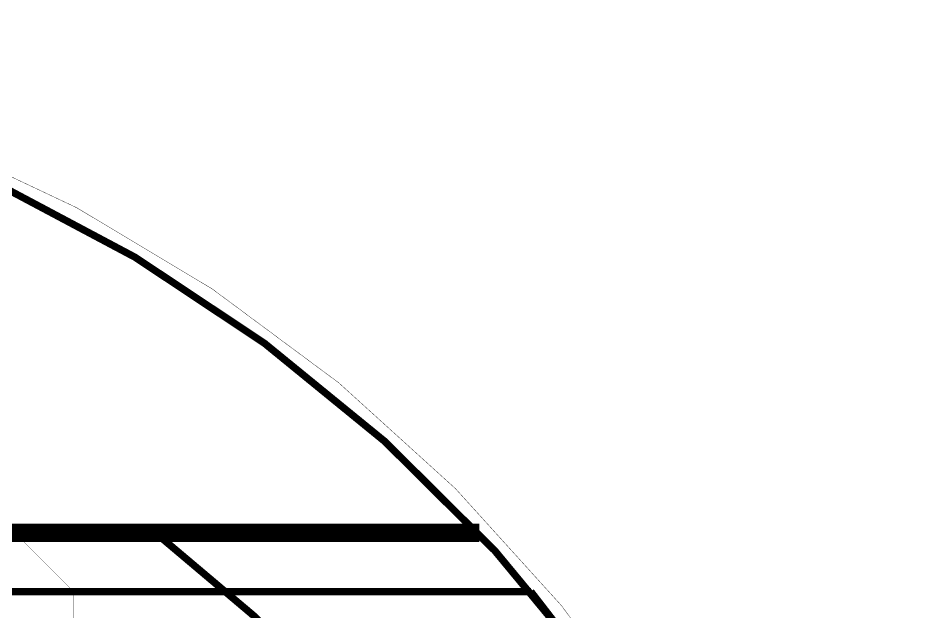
# Model space of a CAD drawing. Header units: millimetres. Extents: x -28.2 to 22.2, y -22.2 to 22.3.
# Drawn here: x 9.65 to 22.2, y 13.99 to 22.2 of the extents above; entities that cross this region are included whole.
import ezdxf

# ---------------------------------------------------------------- set-up
doc = ezdxf.new("R2010")
doc.units = ezdxf.units.MM
doc.header["$MEASUREMENT"] = 0
for name, color, linetype, true_color in [('Board-Outline-Layer', 7, 'Continuous', 0xff00ff), ('Bottom-Layer', 7, 'Continuous', 0x0000ff), ('Document-Layer', 7, 'Continuous', 0xffffff), ('GND', 7, 'Continuous', 0x999966), ('POWER', 7, 'Continuous', 0x008000), ('Top-Layer', 7, 'Continuous', 0xff0000)]:
    doc.layers.add(name, color=color, linetype=linetype, true_color=true_color)

msp = doc.modelspace()

# ---------------------------------------------------------------- linework, layer by layer
at = {"layer": 'Board-Outline-Layer', "const_width": 0.1}
msp.add_lwpolyline([(16.741, 14.275), (-16.74, 14.275)], dxfattribs=at)
msp.add_lwpolyline([(17.822, -12.9, 0.346), (16.74, 14.275)], format="xyb", dxfattribs=at)
at = {"layer": 'Bottom-Layer', "const_width": 0.00508}
msp.add_lwpolyline([(-22.199, 0, 1), (22.2, 0), (22.2, 0, 1), (-22.199, 0)], format="xyb", dxfattribs=at)
msp.add_lwpolyline([(4.48, -1.858), (-8.308, -1.858), (-8.686, -1.48), (-8.686, 6.394), (-7.366, 7.715), (-0.753, 7.715), (-0.268, 8.2), (-0.268, 14.272), (10.418, 14.272), (10.418, 8.389), (10.074, 8.045), (8.716, 8.045), (8.45, 7.779), (8.45, 2.977), (7.172, 1.699), (6.401, 1.699), (5.446, 0.744), (5.446, -0.918)], close=True, dxfattribs=at)
at = {"layer": 'Document-Layer', "const_width": 0.1}
for points in [[(17.822, -12.9, 1.957), (-17.835, -12.881)], [(10.402, -15.9, 0.517), (11.533, 15.1)]]:
    msp.add_lwpolyline(points, format="xyb", dxfattribs=at)
at = {"layer": 'Document-Layer'}
for points, const_width in [([(-15.991, 15.086), (16.027, 15.086)], 0.254), ([(11.533, 15.1), (-11.532, 15.1)], 0.1)]:
    msp.add_lwpolyline(points, dxfattribs=dict(at, const_width=const_width))
at = {"layer": 'GND', "const_width": 0.00508}
msp.add_lwpolyline([(-22.199, 0, 1), (22.2, 0), (22.2, 0, 1), (-22.199, 0)], format="xyb", dxfattribs=at)
msp.add_lwpolyline([(1.151, 6.966), (-0.268, 7.739), (-0.268, 15.117), (-0.228, 15.157), (9.533, 15.157), (10.418, 14.272), (10.418, 8.389), (10.074, 8.045), (7.929, 8.045), (6.85, 6.966)], close=True, dxfattribs=at)
at = {"layer": 'POWER', "const_width": 0.00508}
msp.add_lwpolyline([(-22.199, 0, 1), (22.2, 0), (22.2, 0, 1), (-22.199, 0)], format="xyb", dxfattribs=at)
msp.add_lwpolyline([(4.221, -1.503), (-6.759, -1.503), (-7.95, -0.312), (-7.95, 7.131), (-7.366, 7.715), (-0.753, 7.715), (-0.268, 8.2), (-0.268, 15.117), (-0.228, 15.157), (9.533, 15.157), (10.418, 14.272), (10.418, 9.735), (9.06, 8.377), (9.06, 6.295), (4.887, 2.122), (4.887, -0.848)], close=True, dxfattribs=at)
at = {"layer": 'Top-Layer', "const_width": 0.00508}
msp.add_lwpolyline([(-22.199, 0, 1), (22.2, 0), (22.2, 0, 1), (-22.199, 0)], format="xyb", dxfattribs=at)

doc.saveas('drawing.dxf')
